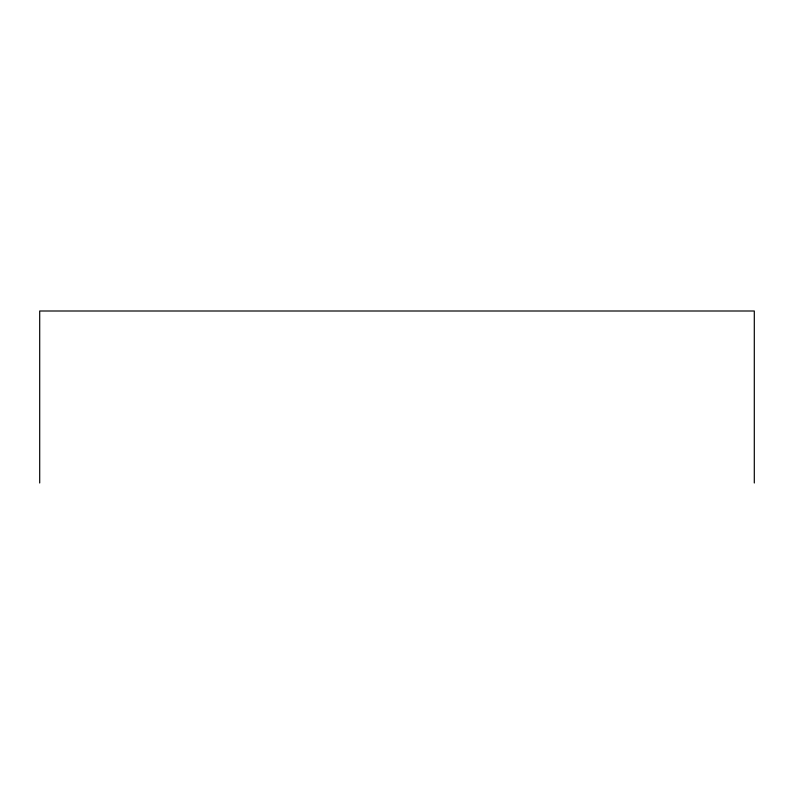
<?xml version="1.0" encoding="UTF-8"?>
<svg xmlns="http://www.w3.org/2000/svg" width="794" height="794" viewBox="0 0 794 794"><rect width="100%" height="100%" fill="white"/><g stroke="black" fill="none" stroke-linecap="round" stroke-linejoin="round"><path stroke-width="1.19" d="M754.3 483L754.3 311L39.7 311L39.7 483"/></g></svg>
